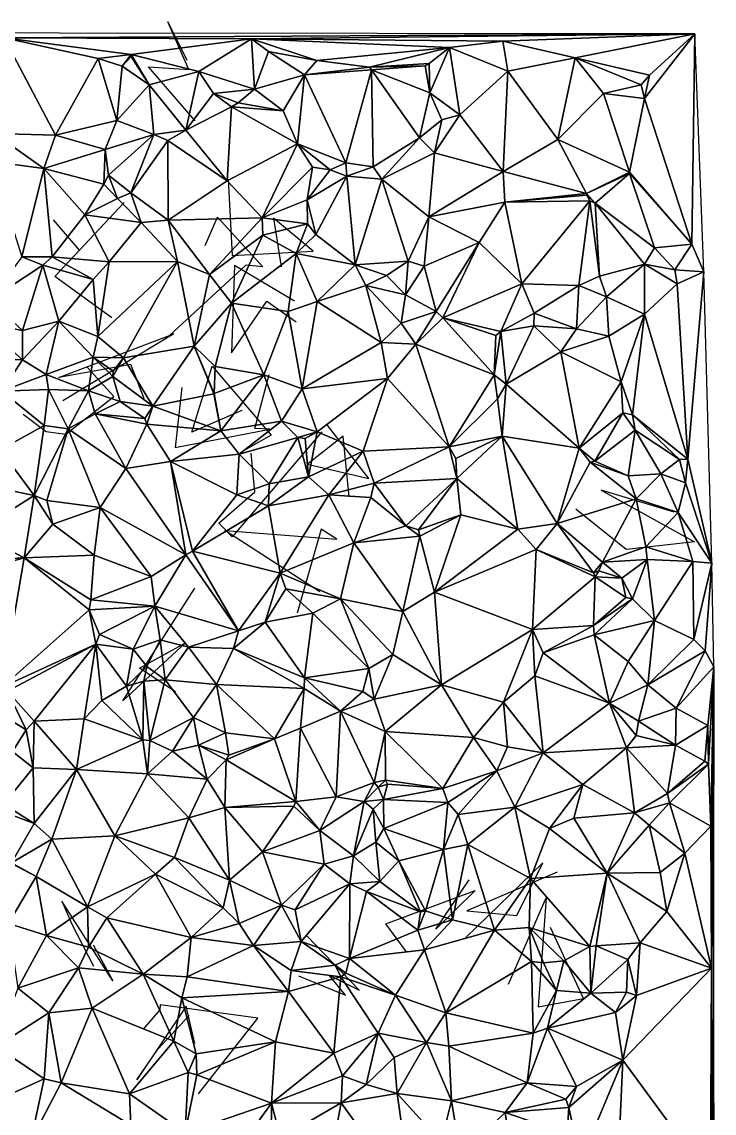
# Model space of a CAD drawing. Header units: metres. Extents: x -15.5 to 15.4, y -15.4 to 15.2.
# Drawn here: x 4.44 to 14.97, y -1.44 to 15.15 of the extents above; entities that cross this region are included whole.
import ezdxf

# ---------------------------------------------------------------- set-up
doc = ezdxf.new("R2010")
doc.units = ezdxf.units.M
doc.layers.add('CRACKS', color=1, linetype='Continuous')
doc.layers.add('STREET_MESH', color=7, linetype='Continuous')

msp = doc.modelspace()

# ---------------------------------------------------------------- linework, layer by layer
at = {"layer": 'CRACKS'}
for points in [[(7.076, 13.644, 0.1), (6.367, 14.466, 0.1), (6.979, 14.427, 0.1), (6.659, 15.15, 0.1), (6.948, 14.57, 0.1)], [(7.576, 12.756, 0.1), (7.637, 11.598, 0.1), (8.869, 11.664, 0.1), (8.267, 12.164, 0.1), (8.386, 11.427, 0.1)], [(5.807, 10.651, 0.1), (4.941, 11.279, 0.1), (5.995, 12.402, 0.1), (5.317, 11.679, 0.1), (4.922, 12.14, 0.1)], [(7.227, 11.752, 0.1), (7.415, 12.18, 0.1), (8.104, 11.425, 0.1), (7.848, 11.449, 0.1), (6.625, 10.327, 0.1)], [(8.585, 10.902, 0.1), (7.673, 11.446, 0.1), (7.629, 10.119, 0.1), (8.165, 10.901, 0.1), (8.613, 10.59, 0.1)], [(6.302, 9.426, 0.1), (6.097, 9.942, 0.1), (5.003, 9.742, 0.1), (6.752, 10.408, 0.1), (5.063, 9.387, 0.1)], [(4.458, 9.185, 0.1), (4.809, 8.921, 0.1), (5.11, 8.883, 0.1), (5.837, 9.454, 0.1), (5.433, 9.902, 0.1)], [(7.787, 9.241, 0.1), (7.024, 8.911, 0.1), (7.332, 9.915, 0.1), (8.23, 8.866, 0.1), (7.812, 8.63, 0.1)], [(6.872, 9.591, 0.1), (6.77, 8.677, 0.1), (8.211, 8.957, 0.1), (7.982, 8.968, 0.1), (8.199, 9.787, 0.1)], [(9.42, 7.927, 0.1), (9.327, 8.849, 0.1), (8.784, 8.427, 0.1), (9.719, 8.208, 0.1), (9.085, 9.025, 0.1)], [(9, 8.918, 0.1), (7.639, 7.323, 0.1), (7.434, 7.526, 0.1), (7.982, 8.005, 0.1), (7.926, 8.595, 0.1)], [(14.362, 7.694, 0.1), (13.248, 8.03, 0.1), (14.67, 7.247, 0.1), (13.631, 7.127, 0.1), (12.864, 7.742, 0.1)], [(8.971, 6.484, 0.1), (7.527, 7.417, 0.1), (9.228, 7.285, 0.1), (8.991, 7.439, 0.1), (8.627, 6.158, 0.1)], [(6.779, 4.962, 0.1), (6.229, 5.325, 0.1), (6.929, 5.711, 0.1), (5.974, 4.825, 0.1), (7.071, 6.538, 0.1)], [(12.582, 2.221, 0.1), (11.205, 1.632, 0.1), (11.966, 1.562, 0.1), (12.361, 2.364, 0.1), (11.193, 1.227, 0.1)], [(10.291, 1.013, 0.1), (9.976, 1.439, 0.1), (11.333, 1.942, 0.1), (10.735, 1.357, 0.1), (11.244, 2.108, 0.1)], [(11.84, 0.521, 0.1), (12.415, 1.83, 0.1), (12.29, 0.176, 0.1), (12.98, 0.302, 0.1), (12.477, 1.381, 0.1)], [(5.524, 1.12, 0.1), (5.825, 0.569, 0.1), (5.049, 1.779, 0.1), (5.201, 1.433, 0.1), (5.532, 0.793, 0.1)], [(8.645, 0.644, 0.1), (9.361, 0.354, 0.1), (9.116, 0.654, 0.1), (9.57, 0.428, 0.1), (8.772, 1.253, 0.1)], [(7.073, -0.385, 0.1), (6.94, 0.186, 0.1), (6.189, -0.935, 0.1), (6.506, -0.467, 0.1), (6.983, 0.045, 0.1)], [(7.127, -1.147, 0.1), (8.03, 0.004, 0.1), (6.545, 0.207, 0.1), (6.538, 0.13, 0.1), (6.285, -0.166, 0.1)]]:
    msp.add_polyline3d(points, dxfattribs=at)
at = {"layer": 'STREET_MESH'}
for points in [[(4.172, 14.906), (14.675, 14.969), (-9.48, 14.992)], [(7.932, 14.893), (14.675, 14.969), (4.172, 14.906)], [(14.675, 14.969), (7.932, 14.893), (11.756, 14.856)], [(12.854, 14.603), (14.675, 14.969), (11.756, 14.856)], [(12.854, 14.603), (13.986, 14.338), (14.675, 14.969)], [(13.986, 14.338), (13.907, 13.984), (14.675, 14.969)], [(13.907, 13.984), (14.63, 11.772), (14.675, 14.969)], [(14.63, 11.772), (14.812, 11.35), (14.675, 14.969)], [(4.018, 13.454), (4.953, 13.426), (4.172, 14.906)], [(6.101, 14.653), (7.932, 14.893), (4.172, 14.906)], [(5.6, 14.592), (6.101, 14.653), (4.172, 14.906)], [(4.953, 13.426), (5.6, 14.592), (4.172, 14.906)], [(6.101, 14.653), (7.133, 14.396), (7.932, 14.893)], [(7.133, 14.396), (7.98, 14.125), (7.932, 14.893)], [(7.932, 14.893), (10.942, 14.761), (11.756, 14.856)], [(8.926, 14.564), (10.942, 14.761), (7.932, 14.893)], [(7.98, 14.125), (8.193, 14.698), (7.932, 14.893)], [(8.193, 14.698), (8.926, 14.564), (7.932, 14.893)], [(10.942, 14.761), (11.829, 14.399), (11.756, 14.856)], [(11.829, 14.399), (12.854, 14.603), (11.756, 14.856)], [(5.6, 14.592), (5.968, 14.474), (6.101, 14.653)], [(5.968, 14.474), (6.102, 14.623), (6.101, 14.653)], [(6.102, 14.623), (5.968, 14.474), (6.374, 14.192)], [(6.374, 14.192), (7.133, 14.396), (6.101, 14.653)], [(6.102, 14.623), (6.374, 14.192), (6.101, 14.653)], [(8.193, 14.698), (7.98, 14.125), (8.738, 14.344)], [(8.193, 14.698), (8.738, 14.344), (8.926, 14.564)], [(10.942, 14.761), (8.926, 14.564), (9.726, 14.462)], [(10.632, 14.519), (10.942, 14.761), (9.726, 14.462)], [(10.644, 14.07), (10.942, 14.761), (10.632, 14.519)], [(10.942, 14.761), (10.644, 14.07), (11.098, 13.734)], [(10.942, 14.761), (11.098, 13.734), (11.829, 14.399)], [(12.589, 13.362), (12.854, 14.603), (11.829, 14.399)], [(12.854, 14.603), (12.589, 13.362), (13.284, 14.063)], [(13.858, 14.191), (12.854, 14.603), (13.284, 14.063)], [(13.858, 14.191), (13.986, 14.338), (12.854, 14.603)], [(5.6, 14.592), (4.953, 13.426), (5.883, 13.651)], [(5.968, 14.474), (5.6, 14.592), (5.883, 13.651)], [(6.374, 14.192), (5.968, 14.474), (5.883, 13.651)], [(8.926, 14.564), (8.738, 14.344), (9.726, 14.462)], [(8.738, 14.344), (9.758, 14.422), (9.726, 14.462)], [(10.575, 14.482), (10.632, 14.519), (9.726, 14.462)], [(9.758, 14.422), (10.575, 14.482), (9.726, 14.462)], [(10.575, 14.482), (9.758, 14.422), (10.644, 14.07)], [(10.575, 14.482), (10.644, 14.07), (10.632, 14.519)], [(6.936, 13.505), (7.133, 14.396), (6.374, 14.192)], [(6.936, 13.505), (7.357, 14.063), (7.133, 14.396)], [(7.357, 14.063), (7.98, 14.125), (7.133, 14.396)], [(7.98, 14.125), (8.412, 13.795), (8.738, 14.344)], [(8.738, 14.344), (8.412, 13.795), (8.633, 13.295)], [(8.738, 14.344), (8.633, 13.295), (9.369, 13.007)], [(9.758, 14.422), (8.738, 14.344), (9.369, 13.007)], [(9.781, 12.947), (9.758, 14.422), (9.369, 13.007)], [(9.758, 14.422), (10.488, 13.385), (10.644, 14.07)], [(9.781, 12.947), (10.488, 13.385), (9.758, 14.422)], [(11.098, 13.734), (11.757, 12.877), (11.829, 14.399)], [(11.757, 12.877), (12.589, 13.362), (11.829, 14.399)], [(13.986, 14.338), (13.858, 14.191), (13.907, 13.984)], [(6.445, 13.439), (6.374, 14.192), (5.883, 13.651)], [(6.445, 13.439), (6.936, 13.505), (6.374, 14.192)], [(7.729, 13.92), (7.98, 14.125), (7.357, 14.063)], [(7.98, 14.125), (7.729, 13.92), (8.412, 13.795)], [(13.907, 13.984), (13.858, 14.191), (13.284, 14.063)], [(7.357, 14.063), (6.936, 13.505), (7.628, 13.858)], [(7.729, 13.92), (7.357, 14.063), (7.628, 13.858)], [(10.644, 14.07), (10.488, 13.385), (10.827, 13.659)], [(11.098, 13.734), (10.644, 14.07), (10.827, 13.659)], [(12.589, 13.362), (13.679, 12.864), (13.284, 14.063)], [(13.679, 12.864), (13.907, 13.984), (13.284, 14.063)], [(13.679, 12.864), (14.63, 11.772), (13.907, 13.984)], [(6.936, 13.505), (7.565, 12.731), (7.628, 13.858)], [(7.565, 12.731), (8.633, 13.295), (7.628, 13.858)], [(8.412, 13.795), (7.729, 13.92), (7.628, 13.858)], [(8.633, 13.295), (8.412, 13.795), (7.628, 13.858)], [(4.953, 13.426), (5.707, 13.208), (5.883, 13.651)], [(5.707, 13.208), (6.445, 13.439), (5.883, 13.651)], [(10.488, 13.385), (10.715, 13.16), (10.827, 13.659)], [(10.715, 13.16), (11.098, 13.734), (10.827, 13.659)], [(11.098, 13.734), (10.715, 13.16), (11.757, 12.877)], [(3.981, 13.026), (4.773, 12.922), (4.018, 13.454)], [(4.773, 12.922), (4.953, 13.426), (4.018, 13.454)], [(6.936, 13.505), (6.445, 13.439), (6.659, 13.347)], [(6.936, 13.505), (6.659, 13.347), (7.565, 12.731)], [(5.707, 13.208), (4.953, 13.426), (4.773, 12.922)], [(5.707, 13.208), (5.759, 12.82), (6.445, 13.439)], [(5.759, 12.82), (6.1, 12.553), (6.445, 13.439)], [(6.445, 13.439), (6.1, 12.553), (6.659, 13.347)], [(6.1, 12.553), (6.666, 12.134), (6.659, 13.347)], [(6.659, 13.347), (6.666, 12.134), (7.565, 12.731)], [(7.565, 12.731), (8.094, 12.17), (8.633, 13.295)], [(8.094, 12.17), (8.86, 12.941), (8.633, 13.295)], [(8.633, 13.295), (9.13, 12.902), (9.369, 13.007)], [(8.86, 12.941), (9.13, 12.902), (8.633, 13.295)], [(10.488, 13.385), (9.781, 12.947), (9.913, 12.756)], [(10.715, 13.16), (10.488, 13.385), (9.913, 12.756)], [(13.026, 12.538), (12.589, 13.362), (11.757, 12.877)], [(13.026, 12.538), (13.679, 12.864), (12.589, 13.362)], [(5.685, 12.68), (5.707, 13.208), (4.773, 12.922)], [(5.707, 13.208), (5.685, 12.68), (5.759, 12.82)], [(10.627, 12.187), (10.715, 13.16), (9.913, 12.756)], [(10.715, 13.16), (10.627, 12.187), (11.757, 12.877)], [(3.981, 13.026), (4.438, 11.58), (4.773, 12.922)], [(9.13, 12.902), (9.382, 12.805), (9.369, 13.007)], [(9.382, 12.805), (9.781, 12.947), (9.369, 13.007)], [(9.781, 12.947), (9.382, 12.805), (9.913, 12.756)], [(4.773, 12.922), (4.438, 11.58), (4.9, 11.579)], [(5.397, 12.216), (4.773, 12.922), (4.9, 11.579)], [(5.397, 12.216), (5.685, 12.68), (4.773, 12.922)], [(5.759, 12.82), (5.685, 12.68), (5.895, 12.465)], [(6.1, 12.553), (5.759, 12.82), (5.895, 12.465)], [(8.094, 12.17), (8.778, 12.442), (8.86, 12.941)], [(8.778, 12.442), (9.13, 12.902), (8.86, 12.941)], [(9.382, 12.805), (9.13, 12.902), (8.778, 12.442)], [(8.909, 11.916), (9.382, 12.805), (8.778, 12.442)], [(8.909, 11.916), (9.51, 11.457), (9.382, 12.805)], [(9.382, 12.805), (9.51, 11.457), (9.913, 12.756)], [(10.627, 12.187), (11.787, 12.408), (11.757, 12.877)], [(11.787, 12.408), (13.026, 12.538), (11.757, 12.877)], [(13.679, 12.864), (13.026, 12.538), (13.682, 12.846)], [(13.026, 12.538), (13.156, 12.392), (13.682, 12.846)], [(13.156, 12.392), (14.059, 11.714), (13.682, 12.846)], [(14.63, 11.772), (13.679, 12.864), (13.682, 12.846)], [(14.059, 11.714), (14.63, 11.772), (13.682, 12.846)], [(5.685, 12.68), (5.397, 12.216), (5.895, 12.465)], [(6.666, 12.134), (8.094, 12.17), (7.565, 12.731)], [(9.913, 12.756), (9.51, 11.457), (10.314, 11.513)], [(10.627, 12.187), (9.913, 12.756), (10.314, 11.513)], [(5.397, 12.216), (6.255, 12.099), (5.895, 12.465)], [(6.255, 12.099), (6.1, 12.553), (5.895, 12.465)], [(6.1, 12.553), (6.255, 12.099), (6.666, 12.134)], [(13.031, 12.516), (13.026, 12.538), (11.787, 12.408)], [(13.078, 12.43), (13.031, 12.516), (11.787, 12.408)], [(13.026, 12.538), (13.031, 12.516), (13.156, 12.392)], [(13.031, 12.516), (13.078, 12.43), (13.156, 12.392)], [(8.778, 12.442), (8.094, 12.17), (8.786, 12.08)], [(8.909, 11.916), (8.778, 12.442), (8.786, 12.08)], [(10.627, 12.187), (11.392, 11.793), (11.787, 12.408)], [(11.787, 12.408), (11.392, 11.793), (12.044, 11.167)], [(13.078, 12.43), (11.787, 12.408), (12.044, 11.167)], [(13.078, 12.43), (12.044, 11.167), (12.91, 11.142)], [(13.224, 11.283), (13.078, 12.43), (12.91, 11.142)], [(13.078, 12.43), (13.224, 11.283), (13.156, 12.392)], [(13.907, 11.467), (14.059, 11.714), (13.156, 12.392)], [(13.224, 11.283), (13.907, 11.467), (13.156, 12.392)], [(5.767, 11.5), (5.397, 12.216), (4.9, 11.579)], [(6.255, 12.099), (5.397, 12.216), (5.767, 11.5)], [(6.666, 12.134), (6.255, 12.099), (6.808, 11.509)], [(7.294, 11.308), (8.094, 12.17), (6.666, 12.134)], [(7.294, 11.308), (6.666, 12.134), (6.808, 11.509)], [(8.094, 12.17), (7.294, 11.308), (8.107, 11.907)], [(8.094, 12.17), (8.107, 11.907), (8.786, 12.08)], [(10.556, 11.438), (10.627, 12.187), (10.314, 11.513)], [(11.392, 11.793), (10.627, 12.187), (10.556, 11.438)], [(6.255, 12.099), (5.767, 11.5), (6.808, 11.509)], [(8.107, 11.907), (8.613, 11.627), (8.786, 12.08)], [(8.613, 11.627), (8.909, 11.916), (8.786, 12.08)], [(8.107, 11.907), (7.294, 11.308), (7.626, 10.873)], [(8.613, 11.627), (8.107, 11.907), (7.626, 10.873)], [(9.51, 11.457), (8.909, 11.916), (8.613, 11.627)], [(11.392, 11.793), (10.556, 11.438), (10.742, 10.746)], [(10.84, 10.65), (11.392, 11.793), (10.742, 10.746)], [(11.392, 11.793), (10.84, 10.65), (12.044, 11.167)], [(8.613, 11.627), (7.626, 10.873), (8.492, 10.745)], [(8.931, 10.897), (8.613, 11.627), (8.492, 10.745)], [(9.51, 11.457), (8.613, 11.627), (8.931, 10.897)], [(14.371, 11.38), (14.059, 11.714), (13.907, 11.467)], [(14.059, 11.714), (14.371, 11.38), (14.63, 11.772)], [(14.63, 11.772), (14.371, 11.38), (14.812, 11.35)], [(4.761, 11.453), (4.438, 11.58), (3.949, 10.919)], [(4.449, 10.456), (4.761, 11.453), (3.949, 10.919)], [(4.438, 11.58), (4.761, 11.453), (4.9, 11.579)], [(4.761, 11.453), (4.449, 10.456), (5.002, 10.598)], [(4.761, 11.453), (5.524, 11.231), (4.9, 11.579)], [(5.524, 11.231), (4.761, 11.453), (5.002, 10.598)], [(5.524, 11.231), (5.767, 11.5), (4.9, 11.579)], [(5.767, 11.5), (5.524, 11.231), (5.596, 10.365)], [(6.808, 11.509), (5.596, 10.365), (5.988, 10.043)], [(5.767, 11.5), (5.596, 10.365), (6.808, 11.509)], [(7.06, 10.221), (6.808, 11.509), (5.988, 10.043)], [(7.06, 10.221), (7.294, 11.308), (6.808, 11.509)], [(9.669, 11.143), (9.51, 11.457), (8.931, 10.897)], [(9.51, 11.457), (9.985, 11.293), (10.314, 11.513)], [(9.985, 11.293), (9.51, 11.457), (9.669, 11.143)], [(9.985, 11.293), (10.275, 10.999), (10.314, 11.513)], [(10.275, 10.999), (10.556, 11.438), (10.314, 11.513)], [(13.224, 11.283), (13.333, 10.97), (13.907, 11.467)], [(13.907, 11.467), (13.333, 10.97), (13.909, 10.704)], [(14.405, 11.165), (13.907, 11.467), (13.909, 10.704)], [(14.405, 11.165), (14.371, 11.38), (13.907, 11.467)], [(7.294, 11.308), (7.06, 10.221), (7.626, 10.873)], [(9.985, 11.293), (9.669, 11.143), (10.275, 10.999)], [(10.556, 11.438), (10.275, 10.999), (10.742, 10.746)], [(13.333, 10.97), (13.224, 11.283), (12.91, 11.142)], [(14.371, 11.38), (14.405, 11.165), (14.812, 11.35)], [(14.405, 11.165), (14.568, 8.502), (14.812, 11.35)], [(14.812, 11.35), (14.568, 8.502), (14.932, 6.919)], [(5.596, 10.365), (5.524, 11.231), (5.002, 10.598)], [(9.669, 11.143), (8.931, 10.897), (9.904, 10.277)], [(10.207, 10.567), (9.669, 11.143), (9.904, 10.277)], [(9.669, 11.143), (10.207, 10.567), (10.275, 10.999)], [(10.84, 10.65), (11.725, 10.443), (12.044, 11.167)], [(11.725, 10.443), (12.233, 10.72), (12.044, 11.167)], [(12.044, 11.167), (12.233, 10.72), (12.91, 11.142)], [(12.233, 10.72), (12.877, 10.484), (12.91, 11.142)], [(12.877, 10.484), (13.333, 10.97), (12.91, 11.142)], [(14.568, 8.502), (14.405, 11.165), (13.909, 10.704)], [(10.275, 10.999), (10.207, 10.567), (10.742, 10.746)], [(13.333, 10.97), (12.877, 10.484), (13.367, 10.373)], [(13.333, 10.97), (13.367, 10.373), (13.909, 10.704)], [(3.82, 10.574), (4.449, 10.456), (3.949, 10.919)], [(7.06, 10.221), (7.379, 9.912), (7.626, 10.873)], [(7.379, 9.912), (8.12, 9.786), (7.626, 10.873)], [(7.626, 10.873), (8.12, 9.786), (8.492, 10.745)], [(8.705, 9.571), (8.931, 10.897), (8.492, 10.745)], [(8.931, 10.897), (8.705, 9.571), (9.904, 10.277)], [(8.12, 9.786), (8.705, 9.571), (8.492, 10.745)], [(10.742, 10.746), (10.207, 10.567), (10.429, 10.251)], [(10.84, 10.65), (10.742, 10.746), (10.429, 10.251)], [(11.621, 9.784), (10.84, 10.65), (10.429, 10.251)], [(11.65, 10.379), (10.84, 10.65), (11.621, 9.784)], [(11.725, 10.443), (10.84, 10.65), (11.65, 10.379)], [(12.233, 10.72), (11.725, 10.443), (12.227, 10.53)], [(12.877, 10.484), (12.233, 10.72), (12.227, 10.53)], [(13.367, 10.373), (13.554, 9.675), (13.909, 10.704)], [(13.554, 9.675), (13.725, 9.173), (13.909, 10.704)], [(13.725, 9.173), (14.568, 8.502), (13.909, 10.704)], [(3.82, 10.574), (3.45, 10.055), (4.449, 10.011)], [(4.449, 10.456), (3.82, 10.574), (4.449, 10.011)], [(4.812, 9.791), (5.002, 10.598), (4.449, 10.011)], [(5.002, 10.598), (4.449, 10.456), (4.449, 10.011)], [(4.812, 9.791), (5.523, 10.052), (5.002, 10.598)], [(5.523, 10.052), (5.596, 10.365), (5.002, 10.598)], [(10.429, 10.251), (10.207, 10.567), (9.904, 10.277)], [(11.725, 10.443), (11.805, 9.64), (12.227, 10.53)], [(12.227, 10.53), (11.805, 9.64), (12.637, 10.131)], [(12.877, 10.484), (12.227, 10.53), (12.637, 10.131)], [(12.877, 10.484), (12.637, 10.131), (13.367, 10.373)], [(5.596, 10.365), (5.523, 10.052), (5.988, 10.043)], [(11.725, 10.443), (11.65, 10.379), (11.621, 9.784)], [(11.805, 9.64), (11.725, 10.443), (11.621, 9.784)], [(13.367, 10.373), (12.637, 10.131), (13.554, 9.675)], [(6.433, 9.309), (7.06, 10.221), (5.988, 10.043)], [(6.433, 9.309), (7.361, 9.493), (7.06, 10.221)], [(7.361, 9.493), (7.364, 9.5), (7.06, 10.221)], [(7.364, 9.5), (7.379, 9.912), (7.06, 10.221)], [(8.705, 9.571), (9.999, 9.728), (9.904, 10.277)], [(9.999, 9.728), (10.429, 10.251), (9.904, 10.277)], [(9.999, 9.728), (10.936, 8.689), (10.429, 10.251)], [(10.936, 8.689), (11.621, 9.784), (10.429, 10.251)], [(12.637, 10.131), (11.805, 9.64), (12.916, 8.668)], [(12.637, 10.131), (12.916, 8.668), (13.554, 9.675)], [(3.45, 10.055), (4.137, 9.537), (4.449, 10.011)], [(4.137, 9.537), (4.812, 9.791), (4.449, 10.011)], [(5.523, 10.052), (4.812, 9.791), (5.456, 9.541)], [(5.823, 9.757), (5.523, 10.052), (5.456, 9.541)], [(5.523, 10.052), (5.828, 9.839), (5.988, 10.043)], [(5.823, 9.757), (5.828, 9.839), (5.523, 10.052)], [(5.828, 9.839), (5.823, 9.757), (5.988, 10.043)], [(5.823, 9.757), (6.433, 9.309), (5.988, 10.043)], [(4.812, 9.791), (4.137, 9.537), (4.844, 9.559)], [(4.812, 9.791), (4.844, 9.559), (5.456, 9.541)], [(7.379, 9.912), (7.364, 9.5), (8.12, 9.786)], [(5.935, 9.377), (5.823, 9.757), (5.456, 9.541)], [(6.433, 9.309), (5.823, 9.757), (5.935, 9.377)], [(7.364, 9.5), (7.466, 8.93), (8.12, 9.786)], [(8.12, 9.786), (7.466, 8.93), (8.391, 9.081)], [(8.705, 9.571), (8.12, 9.786), (8.391, 9.081)], [(8.933, 8.916), (9.999, 9.728), (8.705, 9.571)], [(9.999, 9.728), (8.933, 8.916), (9.631, 8.623)], [(10.936, 8.689), (9.999, 9.728), (9.631, 8.623)], [(10.936, 8.689), (11.671, 9.417), (11.621, 9.784)], [(11.671, 9.417), (11.805, 9.64), (11.621, 9.784)], [(11.805, 9.64), (11.671, 9.417), (11.745, 8.853)], [(12.916, 8.668), (11.805, 9.64), (11.745, 8.853)], [(12.916, 8.668), (13.581, 9.205), (13.554, 9.675)], [(13.581, 9.205), (13.725, 9.173), (13.554, 9.675)], [(4.137, 9.537), (4.116, 8.642), (4.779, 9.011)], [(4.844, 9.559), (4.137, 9.537), (4.779, 9.011)], [(4.844, 9.559), (4.779, 9.011), (5.146, 8.96)], [(5.456, 9.541), (4.844, 9.559), (5.146, 8.96)], [(5.555, 9.189), (5.456, 9.541), (5.146, 8.96)], [(5.555, 9.189), (5.935, 9.377), (5.456, 9.541)], [(6.433, 9.309), (7.466, 8.93), (7.361, 9.493)], [(7.466, 8.93), (7.364, 9.5), (7.361, 9.493)], [(8.933, 8.916), (8.705, 9.571), (8.391, 9.081)], [(5.555, 9.189), (6.311, 9.118), (5.935, 9.377)], [(6.311, 9.118), (6.433, 9.309), (5.935, 9.377)], [(6.433, 9.309), (6.311, 9.118), (6.342, 9.031)], [(7.466, 8.93), (6.433, 9.309), (6.342, 9.031)], [(11.671, 9.417), (10.936, 8.689), (11.745, 8.853)], [(6.024, 8.359), (5.555, 9.189), (5.146, 8.96)], [(5.555, 9.189), (6.024, 8.359), (6.342, 9.031)], [(6.311, 9.118), (5.555, 9.189), (6.342, 9.031)], [(13.153, 8.471), (13.581, 9.205), (12.916, 8.668)], [(13.581, 9.205), (13.153, 8.471), (13.769, 8.94)], [(13.725, 9.173), (13.581, 9.205), (13.769, 8.94)], [(13.725, 9.173), (14.442, 8.494), (14.568, 8.502)], [(14.442, 8.494), (13.725, 9.173), (13.769, 8.94)], [(4.116, 8.642), (4.629, 7.95), (4.779, 9.011)], [(4.779, 9.011), (4.629, 7.95), (5.146, 8.96)], [(4.629, 7.95), (4.821, 7.871), (5.146, 8.96)], [(4.821, 7.871), (5.633, 7.766), (5.146, 8.96)], [(5.633, 7.766), (6.024, 8.359), (5.146, 8.96)], [(6.024, 8.359), (6.7, 8.468), (6.342, 9.031)], [(6.7, 8.468), (7.466, 8.93), (6.342, 9.031)], [(7.466, 8.93), (7.743, 8.575), (8.391, 9.081)], [(7.743, 8.575), (8.635, 8.831), (8.391, 9.081)], [(8.635, 8.831), (8.933, 8.916), (8.391, 9.081)], [(6.7, 8.468), (7.743, 8.575), (7.466, 8.93)], [(8.635, 8.831), (7.743, 8.575), (8.199, 8.125)], [(8.635, 8.831), (8.199, 8.125), (8.799, 8.231)], [(8.635, 8.831), (8.749, 8.818), (8.933, 8.916)], [(8.749, 8.818), (8.635, 8.831), (8.799, 8.231)], [(8.933, 8.916), (8.749, 8.818), (8.799, 8.231)], [(8.933, 8.916), (8.799, 8.231), (9.631, 8.623)], [(10.936, 8.689), (11.042, 8.509), (11.745, 8.853)], [(11.042, 8.509), (11.055, 8.209), (11.745, 8.853)], [(11.055, 8.209), (11.982, 7.436), (11.745, 8.853)], [(12.581, 7.521), (12.916, 8.668), (11.745, 8.853)], [(11.982, 7.436), (12.581, 7.521), (11.745, 8.853)], [(13.153, 8.471), (13.662, 8.246), (13.769, 8.94)], [(13.769, 8.94), (13.662, 8.246), (14.156, 8.28)], [(14.442, 8.494), (13.769, 8.94), (14.156, 8.28)], [(4.629, 7.95), (4.116, 8.642), (3.827, 8.115)], [(9.8, 8.135), (10.936, 8.689), (9.631, 8.623)], [(11.055, 8.209), (10.936, 8.689), (9.8, 8.135)], [(10.936, 8.689), (11.055, 8.209), (11.042, 8.509)], [(13.08, 8.458), (12.916, 8.668), (12.581, 7.521)], [(13.08, 8.458), (13.153, 8.471), (12.916, 8.668)], [(6.7, 8.468), (6.024, 8.359), (6.935, 7.048)], [(7.743, 8.575), (6.7, 8.468), (7.708, 7.959)], [(7.708, 7.959), (6.7, 8.468), (7.036, 7.102)], [(7.036, 7.102), (6.7, 8.468), (6.935, 7.048)], [(7.743, 8.575), (7.708, 7.959), (8.199, 8.125)], [(8.799, 8.231), (9.11, 7.959), (9.631, 8.623)], [(9.11, 7.959), (9.8, 8.135), (9.631, 8.623)], [(13.662, 8.246), (13.153, 8.471), (13.08, 8.458)], [(14.532, 8.142), (14.442, 8.494), (14.156, 8.28)], [(14.442, 8.494), (14.532, 8.142), (14.568, 8.502)], [(14.568, 8.502), (14.532, 8.142), (14.932, 6.919)], [(6.024, 8.359), (5.633, 7.766), (6.935, 7.048)], [(13.784, 7.897), (13.08, 8.458), (12.581, 7.521)], [(13.662, 8.246), (13.08, 8.458), (13.784, 7.897)], [(8.799, 8.231), (8.199, 8.125), (8.189, 7.791)], [(9.11, 7.959), (8.799, 8.231), (8.189, 7.791)], [(9.11, 7.959), (9.745, 7.916), (9.8, 8.135)], [(9.745, 7.916), (10.278, 7.49), (9.8, 8.135)], [(10.278, 7.49), (11.055, 8.209), (9.8, 8.135)], [(10.278, 7.49), (10.47, 7.427), (11.055, 8.209)], [(11.055, 8.209), (10.47, 7.427), (11.117, 7.653)], [(11.982, 7.436), (11.055, 8.209), (11.117, 7.653)], [(13.662, 8.246), (13.784, 7.897), (14.156, 8.28)], [(13.784, 7.897), (14.419, 7.69), (14.156, 8.28)], [(14.419, 7.69), (14.532, 8.142), (14.156, 8.28)], [(14.532, 8.142), (14.419, 7.69), (14.932, 6.919)], [(3.73, 7.384), (4.629, 7.95), (3.827, 8.115)], [(8.199, 8.125), (7.708, 7.959), (8.189, 7.791)], [(4.475, 6.999), (4.629, 7.95), (3.73, 7.384)], [(4.629, 7.95), (4.475, 6.999), (4.914, 7.512)], [(4.821, 7.871), (4.629, 7.95), (4.914, 7.512)], [(4.821, 7.871), (4.914, 7.512), (5.633, 7.766)], [(7.708, 7.959), (7.036, 7.102), (8.189, 7.791)], [(8.366, 6.77), (9.11, 7.959), (8.189, 7.791)], [(9.11, 7.959), (8.366, 6.77), (9.491, 7.227)], [(9.745, 7.916), (9.11, 7.959), (9.491, 7.227)], [(10.278, 7.49), (9.745, 7.916), (9.491, 7.227)], [(13.271, 6.934), (13.784, 7.897), (12.581, 7.521)], [(13.271, 6.934), (13.928, 7.17), (13.784, 7.897)], [(13.784, 7.897), (13.928, 7.17), (14.419, 7.69)], [(4.914, 7.512), (5.54, 7.04), (5.633, 7.766)], [(5.54, 7.04), (6.409, 6.715), (5.633, 7.766)], [(5.633, 7.766), (6.409, 6.715), (6.935, 7.048)], [(7.036, 7.102), (8.366, 6.77), (8.189, 7.791)], [(11.117, 7.653), (10.47, 7.427), (10.494, 7.333)], [(10.717, 6.477), (11.117, 7.653), (10.494, 7.333)], [(10.717, 6.477), (11.982, 7.436), (11.117, 7.653)], [(13.928, 7.17), (14.642, 6.943), (14.419, 7.69)], [(14.419, 7.69), (14.642, 6.943), (14.932, 6.919)], [(4.475, 6.999), (5.54, 7.04), (4.914, 7.512)], [(10.278, 7.49), (9.491, 7.227), (10.494, 7.333)], [(10.47, 7.427), (10.278, 7.49), (10.494, 7.333)], [(11.982, 7.436), (12.26, 7.129), (12.581, 7.521)], [(12.26, 7.129), (13.134, 6.775), (12.581, 7.521)], [(13.134, 6.775), (13.271, 6.934), (12.581, 7.521)], [(4.475, 6.999), (3.73, 7.384), (3.942, 6.974)], [(9.491, 7.227), (10.232, 6.187), (10.494, 7.333)], [(10.232, 6.187), (10.717, 6.477), (10.494, 7.333)], [(11.982, 7.436), (10.717, 6.477), (12.26, 7.129)], [(8.366, 6.77), (9.287, 6.379), (9.491, 7.227)], [(9.491, 7.227), (9.287, 6.379), (10.232, 6.187)], [(13.928, 7.17), (13.271, 6.934), (13.947, 6.977)], [(13.928, 7.17), (13.947, 6.977), (14.642, 6.943)], [(3.786, 6.807), (4.475, 6.999), (3.942, 6.974)], [(4.475, 6.999), (3.786, 6.807), (4.141, 5.036)], [(5.466, 6.213), (4.475, 6.999), (4.141, 5.036)], [(5.54, 7.04), (4.475, 6.999), (5.489, 6.361)], [(4.475, 6.999), (5.466, 6.213), (5.489, 6.361)], [(6.409, 6.715), (5.54, 7.04), (5.489, 6.361)], [(6.409, 6.715), (6.464, 6.267), (6.935, 7.048)], [(6.464, 6.267), (7.735, 5.892), (6.935, 7.048)], [(7.735, 5.892), (7.036, 7.102), (6.935, 7.048)], [(7.036, 7.102), (7.735, 5.892), (8.366, 6.77)], [(10.717, 6.477), (12.207, 5.91), (12.26, 7.129)], [(12.207, 5.91), (13.157, 6.712), (12.26, 7.129)], [(13.157, 6.712), (13.134, 6.775), (12.26, 7.129)], [(13.947, 6.977), (13.271, 6.934), (13.566, 6.69)], [(13.725, 6.378), (13.947, 6.977), (13.566, 6.69)], [(13.947, 6.977), (13.725, 6.378), (14.06, 6.05)], [(14.642, 6.943), (13.947, 6.977), (14.06, 6.05)], [(13.215, 6.806), (13.271, 6.934), (13.134, 6.775)], [(13.215, 6.806), (13.134, 6.775), (13.157, 6.712)], [(13.215, 6.806), (13.157, 6.712), (13.566, 6.69)], [(13.271, 6.934), (13.215, 6.806), (13.566, 6.69)], [(14.642, 6.943), (14.06, 6.05), (14.658, 5.762)], [(14.642, 6.943), (14.658, 5.762), (14.932, 6.919)], [(14.658, 5.762), (14.831, 5.589), (14.932, 6.919)], [(14.831, 5.589), (14.962, 5.345), (14.932, 6.919)], [(6.464, 6.267), (6.409, 6.715), (5.489, 6.361)], [(7.735, 5.892), (8.142, 6.022), (8.366, 6.77)], [(8.366, 6.77), (8.142, 6.022), (8.457, 6.531)], [(9.287, 6.379), (8.366, 6.77), (8.457, 6.531)], [(13.134, 5.97), (13.157, 6.712), (12.207, 5.91)], [(13.157, 6.712), (13.134, 5.97), (13.626, 6.4)], [(13.157, 6.712), (13.626, 6.4), (13.566, 6.69)], [(13.626, 6.4), (13.725, 6.378), (13.566, 6.69)], [(8.142, 6.022), (8.863, 6.158), (8.457, 6.531)], [(8.863, 6.158), (9.287, 6.379), (8.457, 6.531)], [(10.82, 5.071), (10.717, 6.477), (10.232, 6.187)], [(12.207, 5.91), (10.717, 6.477), (10.82, 5.071)], [(5.466, 6.213), (6.464, 6.267), (5.489, 6.361)], [(8.863, 6.158), (9.716, 5.32), (9.287, 6.379)], [(9.287, 6.379), (10.083, 5.534), (10.232, 6.187)], [(9.716, 5.32), (10.083, 5.534), (9.287, 6.379)], [(13.134, 5.97), (13.725, 6.378), (13.626, 6.4)], [(13.134, 5.97), (13.142, 5.832), (13.725, 6.378)], [(13.725, 6.378), (13.142, 5.832), (14.06, 6.05)], [(5.466, 6.213), (4.141, 5.036), (5.566, 5.688)], [(5.466, 6.213), (5.622, 5.836), (6.464, 6.267)], [(5.622, 5.836), (5.466, 6.213), (5.566, 5.688)], [(5.622, 5.836), (6.135, 5.615), (6.464, 6.267)], [(6.135, 5.615), (6.544, 5.755), (6.464, 6.267)], [(6.975, 5.644), (7.735, 5.892), (6.464, 6.267)], [(6.544, 5.755), (6.975, 5.644), (6.464, 6.267)], [(8.863, 6.158), (8.142, 6.022), (8.738, 5.179)], [(9.716, 5.32), (8.863, 6.158), (8.738, 5.179)], [(10.083, 5.534), (10.82, 5.071), (10.232, 6.187)], [(8.142, 6.022), (7.657, 5.623), (8.738, 5.179)], [(8.142, 6.022), (7.735, 5.892), (7.657, 5.623)], [(14.06, 6.05), (13.142, 5.832), (13.659, 5.424)], [(14.06, 6.05), (13.659, 5.424), (13.961, 5.07)], [(14.658, 5.762), (14.06, 6.05), (13.961, 5.07)], [(6.135, 5.615), (5.622, 5.836), (5.566, 5.688)], [(7.735, 5.892), (6.975, 5.644), (7.657, 5.623)], [(12.207, 5.91), (10.82, 5.071), (11.766, 4.807)], [(12.241, 5.207), (12.207, 5.91), (11.766, 4.807)], [(13.134, 5.97), (12.207, 5.91), (12.367, 5.559)], [(12.207, 5.91), (12.241, 5.207), (12.367, 5.559)], [(13.142, 5.832), (13.134, 5.97), (12.367, 5.559)], [(13.376, 4.791), (13.142, 5.832), (12.367, 5.559)], [(13.142, 5.832), (13.376, 4.791), (13.659, 5.424)], [(5.566, 5.688), (4.141, 5.036), (4.224, 4.974)], [(4.626, 4.516), (5.566, 5.688), (4.224, 4.974)], [(5.566, 5.688), (4.626, 4.516), (5.388, 4.555)], [(5.655, 4.832), (5.566, 5.688), (5.388, 4.555)], [(5.655, 4.832), (6.03, 5.051), (5.566, 5.688)], [(6.03, 5.051), (6.135, 5.615), (5.566, 5.688)], [(6.343, 5.348), (6.544, 5.755), (6.135, 5.615)], [(6.622, 5.147), (6.544, 5.755), (6.343, 5.348)], [(6.544, 5.755), (6.622, 5.147), (6.975, 5.644)], [(6.622, 5.147), (7.398, 5.073), (6.975, 5.644)], [(6.975, 5.644), (7.398, 5.073), (7.657, 5.623)], [(14.831, 5.589), (14.658, 5.762), (13.961, 5.07)], [(6.03, 5.051), (6.343, 5.348), (6.135, 5.615)], [(7.398, 5.073), (8.733, 5.015), (7.657, 5.623)], [(7.657, 5.623), (8.733, 5.015), (8.738, 5.179)], [(9.798, 4.85), (10.083, 5.534), (9.716, 5.32)], [(10.083, 5.534), (9.798, 4.85), (10.82, 5.071)], [(12.241, 5.207), (13.376, 4.791), (12.367, 5.559)], [(14.392, 4.717), (14.831, 5.589), (13.961, 5.07)], [(14.831, 5.589), (14.392, 4.717), (14.962, 5.345)], [(6.343, 5.348), (6.03, 5.051), (6.293, 5.124)], [(6.622, 5.147), (6.343, 5.348), (6.293, 5.124)], [(9.626, 4.971), (9.716, 5.32), (8.738, 5.179)], [(9.626, 4.971), (9.798, 4.85), (9.716, 5.32)], [(13.659, 5.424), (13.376, 4.791), (13.961, 5.07)], [(14.392, 4.717), (14.873, 4.451), (14.962, 5.345)], [(14.873, 4.451), (14.881, 3.864), (14.962, 5.345)], [(14.962, 5.345), (14.881, 3.864), (14.919, 2.924)], [(14.929, 0.765), (14.962, 5.345), (14.919, 2.924)], [(14.962, 5.345), (14.929, 0.765), (14.948, -5.46)], [(14.962, 5.345), (14.948, -5.46), (14.968, -7.901)], [(6.387, 4.225), (6.622, 5.147), (6.293, 5.124)], [(6.387, 4.225), (7.049, 4.575), (6.622, 5.147)], [(6.622, 5.147), (7.049, 4.575), (7.398, 5.073)], [(8.733, 5.015), (9.288, 4.669), (8.738, 5.179)], [(9.288, 4.669), (9.626, 4.971), (8.738, 5.179)], [(12.241, 5.207), (11.766, 4.807), (12.366, 4.036)], [(13.376, 4.791), (12.241, 5.207), (12.366, 4.036)], [(6.281, 4.232), (6.03, 5.051), (5.655, 4.832)], [(6.03, 5.051), (6.281, 4.232), (6.293, 5.124)], [(6.281, 4.232), (6.387, 4.225), (6.293, 5.124)], [(7.398, 5.073), (7.049, 4.575), (7.535, 4.341)], [(8.28, 4.251), (7.398, 5.073), (7.535, 4.341)], [(8.28, 4.251), (8.733, 5.015), (7.398, 5.073)], [(8.733, 5.015), (8.28, 4.251), (8.676, 4.411)], [(8.733, 5.015), (8.676, 4.411), (9.288, 4.669)], [(9.798, 4.85), (9.966, 4.36), (10.82, 5.071)], [(10.82, 5.071), (9.966, 4.36), (11.309, 4.271)], [(11.766, 4.807), (10.82, 5.071), (11.309, 4.271)], [(13.961, 5.07), (13.376, 4.791), (13.816, 4.52)], [(14.392, 4.717), (13.961, 5.07), (13.816, 4.52)], [(3.729, 4.862), (4.506, 4.384), (4.224, 4.974)], [(4.299, 4.055), (4.506, 4.384), (3.729, 4.862)], [(4.506, 4.384), (4.626, 4.516), (4.224, 4.974)], [(6.281, 4.232), (5.655, 4.832), (5.388, 4.555)], [(9.798, 4.85), (9.626, 4.971), (9.288, 4.669)], [(9.966, 4.36), (9.798, 4.85), (9.288, 4.669)], [(8.676, 4.411), (9.222, 3.369), (9.288, 4.669)], [(9.222, 3.369), (9.8, 3.587), (9.288, 4.669)], [(9.8, 3.587), (9.966, 4.36), (9.288, 4.669)], [(11.823, 4.126), (11.766, 4.807), (11.309, 4.271)], [(11.766, 4.807), (11.823, 4.126), (12.366, 4.036)], [(13.376, 4.791), (12.366, 4.036), (13.633, 4.113)], [(13.376, 4.791), (13.783, 4.302), (13.816, 4.52)], [(13.783, 4.302), (13.376, 4.791), (13.633, 4.113)], [(13.819, 4.516), (14.392, 4.717), (13.816, 4.52)], [(13.819, 4.516), (14.381, 4.155), (14.392, 4.717)], [(14.381, 4.155), (14.873, 4.451), (14.392, 4.717)], [(4.626, 4.516), (4.506, 4.384), (4.614, 3.811)], [(5.271, 3.783), (4.626, 4.516), (4.614, 3.811)], [(4.626, 4.516), (5.271, 3.783), (5.388, 4.555)], [(5.271, 3.783), (6.281, 4.232), (5.388, 4.555)], [(7.049, 4.575), (6.387, 4.225), (6.729, 4.061)], [(7.049, 4.575), (6.729, 4.061), (7.128, 4.153)], [(7.049, 4.575), (7.128, 4.153), (7.535, 4.341)], [(13.783, 4.302), (13.819, 4.516), (13.816, 4.52)], [(13.819, 4.516), (13.783, 4.302), (14.381, 4.155)], [(4.506, 4.384), (4.299, 4.055), (4.614, 3.811)], [(7.128, 4.153), (7.587, 4.001), (7.535, 4.341)], [(7.587, 4.001), (8.28, 4.251), (7.535, 4.341)], [(8.676, 4.411), (8.28, 4.251), (8.606, 3.297)], [(9.222, 3.369), (8.676, 4.411), (8.606, 3.297)], [(9.966, 4.36), (9.8, 3.587), (9.971, 3.623)], [(9.966, 4.36), (10.842, 3.494), (11.309, 4.271)], [(10.842, 3.494), (9.966, 4.36), (9.971, 3.623)], [(14.873, 4.451), (14.381, 4.155), (14.828, 3.91)], [(14.881, 3.864), (14.873, 4.451), (14.828, 3.91)], [(6.352, 3.718), (6.281, 4.232), (5.271, 3.783)], [(6.352, 3.718), (6.387, 4.225), (6.281, 4.232)], [(6.729, 4.061), (6.387, 4.225), (6.352, 3.718)], [(7.128, 4.153), (6.729, 4.061), (7.259, 3.636)], [(7.548, 3.929), (7.128, 4.153), (7.259, 3.636)], [(7.548, 3.929), (7.587, 4.001), (7.128, 4.153)], [(8.28, 4.251), (7.548, 3.929), (8.606, 3.297)], [(7.548, 3.929), (8.28, 4.251), (7.587, 4.001)], [(10.842, 3.494), (11.664, 3.763), (11.309, 4.271)], [(11.664, 3.763), (11.823, 4.126), (11.309, 4.271)], [(13.783, 4.302), (13.633, 4.113), (14.381, 4.155)], [(14.381, 4.155), (13.633, 4.113), (14.257, 3.42)], [(14.381, 4.155), (14.257, 3.42), (14.828, 3.91)], [(4.299, 4.055), (4.164, 3.255), (4.614, 3.811)], [(6.729, 4.061), (6.352, 3.718), (7.259, 3.636)], [(12.366, 4.036), (11.823, 4.126), (11.664, 3.763)], [(12.366, 4.036), (11.664, 3.763), (11.939, 3.208)], [(12.97, 3.553), (12.366, 4.036), (11.939, 3.208)], [(13.633, 4.113), (12.366, 4.036), (12.97, 3.553)], [(13.633, 4.113), (12.97, 3.553), (13.756, 3.125)], [(14.257, 3.42), (13.633, 4.113), (13.756, 3.125)], [(7.526, 3.206), (7.548, 3.929), (7.259, 3.636)], [(7.548, 3.929), (7.526, 3.206), (8.606, 3.297)], [(14.257, 3.42), (14.881, 3.864), (14.828, 3.91)], [(14.257, 3.42), (14.287, 3.275), (14.881, 3.864)], [(14.881, 3.864), (14.287, 3.275), (14.919, 2.924)], [(4.164, 3.255), (4.63, 2.962), (4.614, 3.811)], [(4.63, 2.962), (5.271, 3.783), (4.614, 3.811)], [(5.271, 3.783), (4.63, 2.962), (4.895, 2.725)], [(5.852, 2.775), (5.271, 3.783), (4.895, 2.725)], [(6.352, 3.718), (5.271, 3.783), (5.852, 2.775)], [(6.98, 3.048), (6.352, 3.718), (5.852, 2.775)], [(6.352, 3.718), (6.98, 3.048), (7.259, 3.636)], [(10.842, 3.494), (10.919, 3.28), (11.664, 3.763)], [(11.664, 3.763), (10.919, 3.28), (11.077, 3.1)], [(11.939, 3.208), (11.664, 3.763), (11.077, 3.1)], [(6.98, 3.048), (7.526, 3.206), (7.259, 3.636)], [(9.8, 3.587), (9.222, 3.369), (9.647, 3.298)], [(9.859, 3.515), (9.8, 3.587), (9.647, 3.298)], [(9.938, 3.327), (9.859, 3.515), (9.647, 3.298)], [(9.8, 3.587), (9.859, 3.515), (9.971, 3.623)], [(9.859, 3.515), (10.003, 3.56), (9.971, 3.623)], [(9.938, 3.327), (10.003, 3.56), (9.859, 3.515)], [(10.003, 3.56), (9.938, 3.327), (10.842, 3.494)], [(9.938, 3.327), (10.919, 3.28), (10.842, 3.494)], [(10.003, 3.56), (10.842, 3.494), (9.971, 3.623)], [(12.97, 3.553), (11.939, 3.208), (12.465, 2.886)], [(12.834, 3.042), (12.97, 3.553), (12.465, 2.886)], [(12.97, 3.553), (12.834, 3.042), (13.756, 3.125)], [(9.222, 3.369), (8.606, 3.297), (8.971, 2.858)], [(9.647, 3.298), (9.222, 3.369), (8.971, 2.858)], [(9.784, 3.18), (9.938, 3.327), (9.647, 3.298)], [(9.945, 2.888), (9.938, 3.327), (9.784, 3.18)], [(9.938, 3.327), (9.945, 2.888), (10.919, 3.28)], [(14.287, 3.275), (14.257, 3.42), (13.756, 3.125)], [(4.63, 2.962), (4.164, 3.255), (4.198, 3.124)], [(7.526, 3.206), (6.98, 3.048), (7.597, 2.1)], [(7.526, 3.206), (8.575, 3.228), (8.606, 3.297)], [(8.575, 3.228), (7.526, 3.206), (8.098, 2.532)], [(7.526, 3.206), (7.597, 2.1), (8.098, 2.532)], [(8.575, 3.228), (8.098, 2.532), (8.971, 2.858)], [(8.606, 3.297), (8.575, 3.228), (8.971, 2.858)], [(9.482, 2.471), (9.647, 3.298), (8.971, 2.858)], [(9.784, 3.18), (9.647, 3.298), (9.482, 2.471)], [(9.784, 3.18), (9.482, 2.471), (9.823, 2.676)], [(9.945, 2.888), (9.784, 3.18), (9.823, 2.676)], [(10.919, 3.28), (9.945, 2.888), (10.854, 2.565)], [(10.919, 3.28), (10.854, 2.565), (11.077, 3.1)], [(11.22, 2.644), (11.939, 3.208), (11.077, 3.1)], [(11.22, 2.644), (12.173, 2.128), (11.939, 3.208)], [(11.939, 3.208), (12.173, 2.128), (12.465, 2.886)], [(13.978, 2.937), (14.287, 3.275), (13.756, 3.125)], [(14.522, 2.511), (14.287, 3.275), (13.978, 2.937)], [(14.287, 3.275), (14.522, 2.511), (14.919, 2.924)], [(4.284, 2.363), (4.63, 2.962), (4.198, 3.124)], [(6.762, 2.446), (6.98, 3.048), (5.852, 2.775)], [(6.98, 3.048), (6.762, 2.446), (7.597, 2.1)], [(10.854, 2.565), (11.22, 2.644), (11.077, 3.1)], [(12.834, 3.042), (12.465, 2.886), (13.343, 2.206)], [(13.756, 3.125), (12.834, 3.042), (13.343, 2.206)], [(13.978, 2.937), (13.756, 3.125), (13.343, 2.206)], [(4.63, 2.962), (4.284, 2.363), (4.895, 2.725)], [(8.098, 2.532), (9.039, 2.342), (8.971, 2.858)], [(9.039, 2.342), (9.482, 2.471), (8.971, 2.858)], [(10.171, 2.393), (9.945, 2.888), (9.823, 2.676)], [(9.945, 2.888), (10.171, 2.393), (10.854, 2.565)], [(12.465, 2.886), (12.173, 2.128), (13.343, 2.206)], [(14.145, 2.217), (13.978, 2.937), (13.343, 2.206)], [(14.522, 2.511), (13.978, 2.937), (14.145, 2.217)], [(14.522, 2.511), (14.929, 0.765), (14.919, 2.924)], [(4.284, 2.363), (4.66, 2.157), (4.895, 2.725)], [(4.66, 2.157), (5.439, 1.697), (4.895, 2.725)], [(5.439, 1.697), (5.852, 2.775), (4.895, 2.725)], [(5.439, 1.697), (6.471, 2.19), (5.852, 2.775)], [(6.471, 2.19), (6.762, 2.446), (5.852, 2.775)], [(9.823, 2.676), (9.482, 2.471), (9.882, 2.079)], [(10.171, 2.393), (9.823, 2.676), (9.882, 2.079)], [(7.597, 2.1), (8.39, 1.719), (8.098, 2.532)], [(8.098, 2.532), (8.39, 1.719), (9.039, 2.342)], [(10.854, 2.565), (10.171, 2.393), (10.576, 1.632)], [(10.987, 1.497), (10.854, 2.565), (10.576, 1.632)], [(10.987, 1.497), (11.22, 2.644), (10.854, 2.565)], [(11.22, 2.644), (10.987, 1.497), (11.63, 1.338)], [(12.173, 2.128), (11.22, 2.644), (11.63, 1.338)], [(14.246, 1.625), (14.522, 2.511), (14.145, 2.217)], [(14.522, 2.511), (14.246, 1.625), (14.929, 0.765)], [(4.66, 2.157), (4.273, 2.359), (4.236, 1.443)], [(4.66, 2.157), (4.284, 2.363), (4.273, 2.359)], [(6.762, 2.446), (6.471, 2.19), (7.5, 1.682)], [(7.597, 2.1), (6.762, 2.446), (7.5, 1.682)], [(8.39, 1.719), (8.599, 1.648), (9.039, 2.342)], [(8.599, 1.648), (9.429, 2.043), (9.039, 2.342)], [(9.429, 2.043), (9.482, 2.471), (9.039, 2.342)], [(9.482, 2.471), (9.429, 2.043), (9.882, 2.079)], [(10.501, 1.619), (10.171, 2.393), (9.882, 2.079)], [(10.171, 2.393), (10.501, 1.619), (10.576, 1.632)], [(4.816, 1.261), (4.66, 2.157), (4.236, 1.443)], [(4.66, 2.157), (4.816, 1.261), (5.439, 1.697)], [(6.471, 2.19), (5.439, 1.697), (5.732, 1.526)], [(7.017, 1.23), (6.471, 2.19), (5.732, 1.526)], [(6.471, 2.19), (7.017, 1.23), (7.5, 1.682)], [(12.173, 2.128), (13.077, 1.091), (13.343, 2.206)], [(13.077, 1.091), (13.175, 1.102), (13.343, 2.206)], [(13.175, 1.102), (13.841, 1.146), (13.343, 2.206)], [(14.246, 1.625), (14.145, 2.217), (13.343, 2.206)], [(13.841, 1.146), (14.246, 1.625), (13.343, 2.206)], [(7.743, 1.44), (7.597, 2.1), (7.5, 1.682)], [(8.39, 1.719), (7.597, 2.1), (7.743, 1.44)], [(8.599, 1.648), (8.686, 1.166), (9.429, 2.043)], [(8.686, 1.166), (9.422, 0.912), (9.429, 2.043)], [(9.422, 0.912), (9.679, 1.93), (9.429, 2.043)], [(9.429, 2.043), (9.679, 1.93), (9.882, 2.079)], [(9.679, 1.93), (10.501, 1.619), (9.882, 2.079)], [(12.173, 2.128), (11.63, 1.338), (12.155, 1.379)], [(13.077, 1.091), (12.173, 2.128), (12.155, 1.379)], [(9.679, 1.93), (9.422, 0.912), (10.463, 1.341)], [(10.501, 1.619), (9.679, 1.93), (10.463, 1.341)], [(4.816, 1.261), (5.455, 1.08), (5.439, 1.697)], [(5.439, 1.697), (5.455, 1.08), (5.732, 1.526)], [(7.017, 1.23), (7.743, 1.44), (7.5, 1.682)], [(8.39, 1.719), (7.743, 1.44), (7.962, 1.105)], [(8.686, 1.166), (8.39, 1.719), (7.962, 1.105)], [(8.39, 1.719), (8.686, 1.166), (8.599, 1.648)], [(5.455, 1.08), (6.283, 0.672), (5.732, 1.526)], [(6.283, 0.672), (7.017, 1.23), (5.732, 1.526)], [(10.463, 1.341), (10.987, 1.497), (10.576, 1.632)], [(10.501, 1.619), (10.463, 1.341), (10.576, 1.632)], [(10.987, 1.497), (10.463, 1.341), (10.564, 1.044)], [(10.987, 1.497), (10.564, 1.044), (11.63, 1.338)], [(14.246, 1.625), (13.841, 1.146), (14.929, 0.765)], [(4.816, 1.261), (4.236, 1.443), (4.38, 0.46)], [(7.743, 1.44), (7.017, 1.23), (7.962, 1.105)], [(10.463, 1.341), (9.422, 0.912), (10.564, 1.044)], [(10.564, 1.044), (10.89, 0.084), (11.63, 1.338)], [(10.89, 0.084), (12.19, 0.864), (11.63, 1.338)], [(11.63, 1.338), (12.19, 0.864), (12.155, 1.379)], [(12.19, 0.864), (12.372, 0.843), (12.155, 1.379)], [(12.68, 0.874), (13.077, 1.091), (12.155, 1.379)], [(12.372, 0.843), (12.68, 0.874), (12.155, 1.379)], [(5.303, 0.767), (4.816, 1.261), (4.38, 0.46)], [(4.816, 1.261), (5.303, 0.767), (5.455, 1.08)], [(7.017, 1.23), (6.283, 0.672), (6.955, 0.633)], [(7.962, 1.105), (7.017, 1.23), (6.955, 0.633)], [(8.537, 0.727), (8.686, 1.166), (7.962, 1.105)], [(8.686, 1.166), (8.537, 0.727), (9.203, 0.806)], [(9.422, 0.912), (8.686, 1.166), (9.203, 0.806)], [(5.455, 1.08), (5.303, 0.767), (6.283, 0.672)], [(8.494, 0.406), (7.962, 1.105), (6.955, 0.633)], [(8.494, 0.406), (8.537, 0.727), (7.962, 1.105)], [(10.564, 1.044), (9.422, 0.912), (10.124, 0.351)], [(10.89, 0.084), (10.564, 1.044), (10.124, 0.351)], [(12.68, 0.874), (13.093, 0.384), (13.077, 1.091)], [(13.077, 1.091), (13.093, 0.384), (13.175, 1.102)], [(13.093, 0.384), (13.656, 0.892), (13.175, 1.102)], [(13.656, 0.892), (13.841, 1.146), (13.175, 1.102)], [(13.841, 1.146), (13.656, 0.892), (13.786, 0.345)], [(14.929, 0.765), (13.841, 1.146), (13.786, 0.345)], [(9.366, 0.687), (9.422, 0.912), (9.203, 0.806)], [(9.422, 0.912), (9.366, 0.687), (10.124, 0.351)], [(12.217, -0.223), (12.19, 0.864), (10.89, 0.084)], [(12.57, 0.423), (12.19, 0.864), (12.217, -0.223)], [(12.19, 0.864), (12.57, 0.423), (12.372, 0.843)], [(12.57, 0.423), (12.68, 0.874), (12.372, 0.843)], [(12.68, 0.874), (12.57, 0.423), (13.093, 0.384)], [(13.636, 0.4), (13.656, 0.892), (13.093, 0.384)], [(13.656, 0.892), (13.636, 0.4), (13.786, 0.345)], [(4.85, 0.086), (5.303, 0.767), (4.38, 0.46)], [(5.303, 0.767), (4.85, 0.086), (5.508, 0.154)], [(6.283, 0.672), (5.303, 0.767), (5.508, 0.154)], [(6.749, -0.349), (6.283, 0.672), (5.508, 0.154)], [(6.283, 0.672), (6.875, 0.311), (6.955, 0.633)], [(6.283, 0.672), (6.749, -0.349), (6.875, 0.311)], [(9.289, 0.632), (8.537, 0.727), (8.494, 0.406)], [(8.537, 0.727), (9.289, 0.632), (9.203, 0.806)], [(9.289, 0.632), (9.366, 0.687), (9.203, 0.806)], [(9.366, 0.687), (9.289, 0.632), (10.124, 0.351)], [(14.929, 0.765), (13.577, -0.636), (14.914, -2.45)], [(13.577, -0.636), (14.929, 0.765), (13.786, 0.345)], [(14.948, -5.46), (14.929, 0.765), (14.914, -2.45)], [(6.875, 0.311), (8.494, 0.406), (6.955, 0.633)], [(9.289, 0.632), (8.494, 0.406), (9.187, -0.532)], [(9.858, -0.224), (9.289, 0.632), (9.187, -0.532)], [(9.289, 0.632), (9.858, -0.224), (10.124, 0.351)], [(4.051, -0.43), (4.85, 0.086), (4.38, 0.46)], [(8.494, 0.406), (6.875, 0.311), (8.296, -0.355)], [(9.187, -0.532), (8.494, 0.406), (8.296, -0.355)], [(9.858, -0.224), (10.596, -0.365), (10.124, 0.351)], [(10.596, -0.365), (10.89, 0.084), (10.124, 0.351)], [(12.57, 0.423), (12.217, -0.223), (12.436, -0.149)], [(13.093, 0.384), (12.57, 0.423), (12.436, -0.149)], [(13.093, 0.384), (12.436, -0.149), (13.468, 0.088)], [(13.636, 0.4), (13.093, 0.384), (13.468, 0.088)], [(13.636, 0.4), (13.468, 0.088), (13.786, 0.345)], [(13.468, 0.088), (13.577, -0.636), (13.786, 0.345)], [(6.875, 0.311), (6.749, -0.349), (7.092, -0.538)], [(6.875, 0.311), (7.092, -0.538), (8.296, -0.355)], [(4.782, -0.919), (4.85, 0.086), (4.051, -0.43)], [(5.036, -0.981), (4.85, 0.086), (4.782, -0.919)], [(4.85, 0.086), (5.036, -0.981), (5.508, 0.154)], [(5.508, 0.154), (5.036, -0.981), (6.077, -1.149)], [(6.749, -0.349), (5.508, 0.154), (6.077, -1.149)], [(10.89, 0.084), (10.596, -0.365), (10.933, -0.424)], [(12.217, -0.223), (10.89, 0.084), (10.933, -0.424)], [(13.468, 0.088), (12.436, -0.149), (13.577, -0.636)], [(12.436, -0.149), (12.217, -0.223), (12.126, -0.982)], [(12.877, -1.034), (12.436, -0.149), (12.126, -0.982)], [(12.436, -0.149), (12.877, -1.034), (13.577, -0.636)], [(9.316, -0.875), (9.858, -0.224), (9.187, -0.532)], [(9.316, -0.875), (9.676, -1.008), (9.858, -0.224)], [(9.676, -1.008), (10.1, -0.596), (9.858, -0.224)], [(10.1, -0.596), (10.596, -0.365), (9.858, -0.224)], [(12.217, -0.223), (10.933, -0.424), (12.126, -0.982)], [(3.603, -1.453), (4.782, -0.919), (4.051, -0.43)], [(6.971, -0.822), (6.749, -0.349), (6.077, -1.149)], [(6.749, -0.349), (6.971, -0.822), (7.092, -0.538)], [(7.092, -0.538), (7.103, -0.857), (8.296, -0.355)], [(7.103, -0.857), (8.239, -1.288), (8.296, -0.355)], [(8.239, -1.288), (9.187, -0.532), (8.296, -0.355)], [(10.596, -0.365), (10.1, -0.596), (10.147, -1.144)], [(10.976, -1.253), (10.596, -0.365), (10.147, -1.144)], [(10.596, -0.365), (10.976, -1.253), (10.933, -0.424)], [(10.933, -0.424), (10.976, -1.253), (12.126, -0.982)], [(6.971, -0.822), (7.103, -0.857), (7.092, -0.538)], [(9.316, -0.875), (9.187, -0.532), (8.239, -1.288)], [(10.1, -0.596), (9.676, -1.008), (10.147, -1.144)], [(12.76, -1.356), (12.936, -2.178), (13.577, -0.636)], [(12.877, -1.034), (12.76, -1.356), (13.577, -0.636)], [(13.577, -0.636), (12.936, -2.178), (13.488, -2.665)], [(13.577, -0.636), (13.488, -2.665), (14.914, -2.45)], [(6.924, -1.742), (6.971, -0.822), (6.077, -1.149)], [(7.103, -0.857), (6.971, -0.822), (6.924, -1.742)], [(3.603, -1.453), (4.578, -1.862), (4.782, -0.919)], [(4.578, -1.862), (5.036, -0.981), (4.782, -0.919)], [(5.036, -0.981), (4.578, -1.862), (6.1, -1.625)], [(5.036, -0.981), (6.1, -1.625), (6.077, -1.149)], [(7.103, -0.857), (6.924, -1.742), (8.239, -1.288)], [(9.298, -1.286), (9.316, -0.875), (8.239, -1.288)], [(9.676, -1.008), (9.316, -0.875), (9.298, -1.286)], [(10.976, -1.253), (11.79, -1.431), (12.126, -0.982)], [(11.79, -1.431), (12.713, -1.228), (12.126, -0.982)], [(12.713, -1.228), (12.877, -1.034), (12.126, -0.982)], [(6.1, -1.625), (6.924, -1.742), (6.077, -1.149)], [(9.676, -1.008), (9.298, -1.286), (10.147, -1.144)], [(9.298, -1.286), (10.38, -2.788), (10.147, -1.144)], [(10.816, -1.884), (10.976, -1.253), (10.147, -1.144)], [(10.38, -2.788), (10.816, -1.884), (10.147, -1.144)], [(12.76, -1.356), (12.877, -1.034), (12.713, -1.228)], [(6.924, -1.742), (7.6, -2.172), (8.239, -1.288)], [(8.239, -1.288), (7.6, -2.172), (8.233, -1.786)], [(8.374, -1.822), (8.239, -1.288), (8.233, -1.786)], [(8.374, -1.822), (9.298, -1.286), (8.239, -1.288)], [(8.931, -3.22), (9.298, -1.286), (8.374, -1.822)], [(9.298, -1.286), (8.931, -3.22), (10.38, -2.788)], [(10.976, -1.253), (10.816, -1.884), (11.109, -2.086)], [(10.976, -1.253), (11.109, -2.086), (11.79, -1.431)], [(12.76, -1.356), (12.713, -1.228), (11.79, -1.431)], [(11.79, -1.431), (11.109, -2.086), (11.89, -2.147)], [(12.76, -1.356), (11.79, -1.431), (12.732, -1.754)], [(11.79, -1.431), (11.89, -2.147), (12.732, -1.754)], [(12.936, -2.178), (12.76, -1.356), (12.732, -1.754)]]:
    msp.add_3dface(points, dxfattribs=at)

doc.saveas('drawing.dxf')
